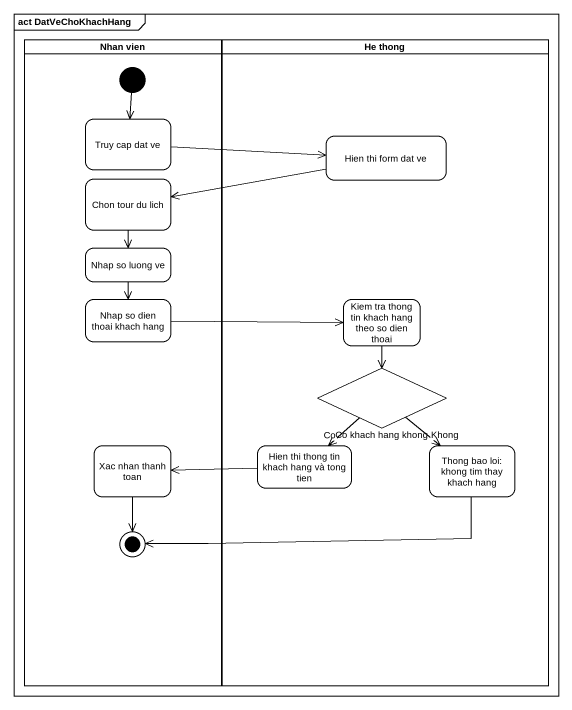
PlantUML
@startuml
mainframe act DatVeChoKhachHang
hide empty description
state "Nhan vien" as Nhan_vien <<partition>> {
  state "Truy cap dat ve" as Truy_cap_dat_ve
  state "Chon tour du lich" as Chon_tour_du_lich
  state "Nhap so luong ve" as Nhap_so_luong_ve
  state "Nhap so dien thoai khach hang" as Nhap_so_dien_thoai_khach
  state "Xac nhan thanh toan" as Xac_nhan_thanh_toan
  state final1 <<end>>
  [*] --> Truy_cap_dat_ve
}
state "He thong" as He_thong <<partition>> {
  state "Hien thi form dat ve" as Hien_thi_form_dat_ve
  state "Kiem tra thong tin khach hang theo so dien thoai" as Kiem_tra_thong_tin_khach
  state "Co khach hang khong" as Co_khach_hang_khong <<choice>>
  state "Hien thi thong tin khach hang và tong tien" as Hien_thi_thong_tin_khach
  state "Thong bao loi: khong tim thay khach hang" as Thong_bao_loi_khong_tim
}
Truy_cap_dat_ve -right-> Hien_thi_form_dat_ve
Hien_thi_form_dat_ve -left-> Chon_tour_du_lich
Chon_tour_du_lich --> Nhap_so_luong_ve
Nhap_so_luong_ve --> Nhap_so_dien_thoai_khach
Nhap_so_dien_thoai_khach -right-> Kiem_tra_thong_tin_khach
Kiem_tra_thong_tin_khach --> Co_khach_hang_khong
Co_khach_hang_khong --> Hien_thi_thong_tin_khach : Co
Co_khach_hang_khong --> Thong_bao_loi_khong_tim : Khong
Xac_nhan_thanh_toan --> final1
Hien_thi_thong_tin_khach -left-> Xac_nhan_thanh_toan
Thong_bao_loi_khong_tim -left-> final1
@enduml
